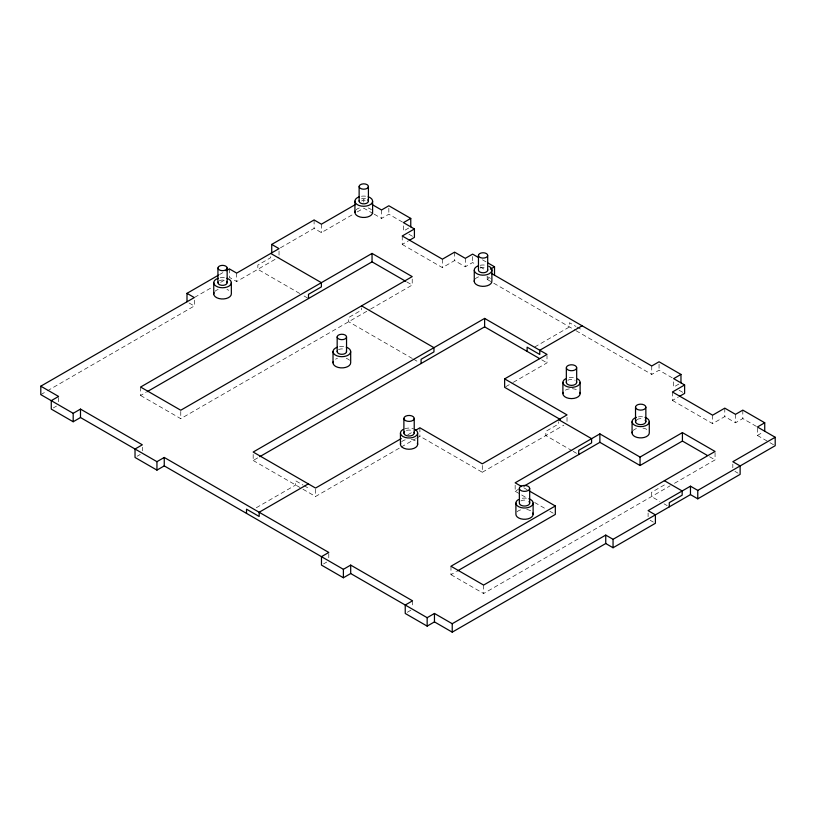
<?xml version="1.0" encoding="UTF-8"?>
<svg xmlns="http://www.w3.org/2000/svg" width="816" height="816" viewBox="0 0 816 816"><rect width="100%" height="100%" fill="white"/><g stroke="black" fill="none" stroke-linecap="round" stroke-linejoin="round"><path stroke-width="0.61" stroke-dasharray="4.08 3.06" d="M416.609 438.151L419.903 436.244L482.287 472.26L482.287 463.825M219.586 274.533L222.839 272.646M194.596 297.391L211.976 287.354M220.667 282.336L225.012 279.827M280.418 247.84L314.099 228.398L321.402 232.621L352.91 214.424M361.6 200.981L363.773 199.726L365.864 200.93M40.8 394.618L46.277 391.456M47.379 390.823L194.3 306L194.3 299.972M229.357 268.882L229.357 277.318L236.671 281.54L279.031 257.081M357.255 211.915L363.773 208.151L373.177 213.588M53.356 407.898L56.488 406.093M374.228 214.19L381.541 218.423L388.844 214.2L403.094 222.421M408.673 228.062L403.461 231.071L403.461 223.839M140.597 387.049L140.597 395.485L146.084 392.312M402.237 235.987L402.237 244.423L408.326 240.914M140.597 395.485L180.764 418.669L369.485 309.723M370.576 309.091L412.213 285.049L412.213 279.021M402.237 244.423L442.405 267.617L454.583 260.59L465.304 266.781L472.607 262.558L475.891 264.455M137.119 456.256L140.25 454.451M487.213 277.022L487.213 279.429L490.345 277.624M253.174 454.451L253.174 460.479L258.662 457.307M256.346 507.715L295.667 485.01L295.667 480.797L303.042 485.051M534.725 346.994L569.486 326.93L569.486 322.708L575.81 326.359M407.827 434.785L413.314 431.613M302.991 489.243L315.557 496.495L400.136 447.658M401.237 447.025L415.517 438.784M505.726 386.702L512.244 382.939M513.325 382.306L547.006 362.865L547.006 355.633M323.564 563.897L326.696 562.091M482.287 472.26L563.836 425.177M576.065 330.725L651.749 374.422L659.053 370.209L672.2 377.798M678.881 384.061L673.669 387.07L673.669 378.644M515.161 485.214L515.161 491.232L518.446 489.335M672.445 391.996L672.445 400.432L678.535 396.913M450.973 566.243L450.973 574.678L456.47 571.506M672.445 400.432L712.613 423.616L724.792 416.588L735.512 422.78L742.815 418.567L757.064 426.788M407.327 612.255L411.499 609.848M664.397 484.928L651.505 492.364L651.505 496.587L659.869 501.412M450.973 574.678L483.613 593.518L670.13 485.826M674.516 483.296L715.061 459.898L715.061 451.462M757.421 428.206L757.421 435.438L762.644 432.419M482.47 259.814L486.856 262.354M480.277 266.985L485.755 270.147M576.861 326.971L582.134 330.011M408.938 234.233L414.416 237.395M487.213 279.429L492.701 282.591M493.802 283.234L574.964 330.092M679.147 390.242L684.624 393.404M757.421 435.438L768.927 442.078M769.967 442.68L775.2 445.699M406.786 281.918L412.213 285.049M541.773 359.846L547.006 362.865M709.614 456.756L715.061 459.898M734.92 471.362L738.052 473.168M299.686 293.464L257.846 269.311L257.846 265.088L270.739 257.652L270.739 254.49M304.093 296.004L307.397 297.911M412.294 358.479L348.667 321.739L348.667 317.526L361.549 310.08L361.549 307.969M413.396 359.111L418.873 362.273M572.128 450.758L545.833 435.571L545.833 431.358L558.715 423.912L558.715 421.811M573.23 451.391L576.514 453.288M664.051 503.829L667.192 505.645M650.189 520.282L653.32 522.087M523.852 487.815L527.105 489.692M189.077 302.991L194.3 306M515.161 491.232L520.588 494.374M521.679 494.996L527.105 498.127M534.704 502.523L545.557 508.786M549.902 511.295L553.156 513.172M304.103 485.663L308.315 488.101M253.174 460.479L301.951 488.641M742.815 410.132L742.815 418.567M735.512 414.344L735.512 422.78M732.829 464.131L732.829 467.741M724.792 408.153L724.792 416.588M712.613 415.181L712.613 423.616M659.053 364.181L659.053 370.209M651.749 365.986L651.749 374.422M648.098 513.05L648.098 516.671M567.018 417.323L567.018 422.137M483.613 585.082L483.613 593.518M472.607 256.54L472.607 262.558M465.304 258.346L465.304 266.781M454.583 252.154L454.583 260.59M442.405 259.182L442.405 267.617M419.903 427.808L419.903 436.244M412.539 600.811L412.539 606.839M388.844 208.172L388.844 214.2M381.541 209.987L381.541 218.423M363.773 199.726L363.773 202.133M328.787 553.656L328.787 558.481M321.402 224.186L321.402 232.621M315.557 489.263L315.557 496.495M314.099 219.963L314.099 228.398M279.031 251.053L279.031 255.877M236.671 273.105L236.671 281.54M180.764 411.448L180.764 418.669M142.331 447.219L142.331 450.83M58.579 397.657L58.579 402.472M567.854 380.287A5.161 2.978 0 0 1 575.158 380.287M401.635 441.752A8.609 4.967 0 0 1 406.898 439.467M411.356 439.487A8.609 4.967 0 0 1 416.548 441.833M569.282 377.594A8.609 4.967 0 0 1 575.81 378.094M633.226 430.43A8.609 4.967 0 0 1 636.378 428.604M642.916 428.114A8.609 4.967 0 0 1 646.772 429.4M638.459 416.864A8.609 4.967 0 0 1 642.916 416.864M565.427 390.13A8.609 4.967 0 0 1 577.595 390.13M522.291 498.26A8.609 4.967 0 0 1 526.748 498.26M404.818 428.706A8.609 4.967 0 0 1 413.426 428.747M637.031 419.557A5.161 2.978 0 0 1 643.263 419.087M406.47 430.45A5.161 2.978 0 0 1 412.702 430.919M520.863 500.953A5.161 2.978 0 0 1 527.095 500.483M517.058 511.826A8.609 4.967 0 0 1 522.291 509.51M526.748 509.51A8.609 4.967 0 0 1 530.604 510.796M475.157 279.001A8.833 5.1 0 0 1 480.236 276.43M486.979 276.685A8.833 5.1 0 0 1 490.416 278.419M356.113 209.824A8.843 5.1 0 0 1 359.346 207.958M368.189 207.958A8.843 5.1 0 0 1 371.423 209.824M214.924 291.373A8.803 5.08 0 0 1 218.147 289.507M226.94 289.507A8.803 5.08 0 0 1 228.766 290.312M338.538 349.687A4.682 2.703 0 0 1 345.168 349.687M339.568 346.667A8.833 5.1 0 0 1 344.138 346.667M335.611 359.183A8.833 5.1 0 0 1 337.436 358.377M346.27 358.377A8.833 5.1 0 0 1 349.503 360.244M480.094 268.036A4.631 2.672 0 0 1 486.632 268.362M480.236 265.261A8.833 5.1 0 0 1 486.979 265.516M361.447 198.859A4.641 2.683 0 0 1 366.088 198.859M361.478 196.248A8.843 5.1 0 0 1 366.058 196.248M219.29 280.816A4.61 2.662 0 0 1 225.797 280.816M220.269 277.787A8.803 5.08 0 0 1 224.818 277.787"/><path stroke-width="1.22" d="M421.076 363.548L421.076 359.326L433.959 351.89L433.959 347.667L361.549 305.867M401.237 438.59L315.557 488.06L253.174 452.044L484.622 318.413L547.006 354.43L504.635 378.889L504.635 387.325L560.449 419.557M529.278 490.946L555.329 505.991L555.329 514.427L457.562 570.874M669.283 506.848L669.283 502.625L682.166 495.19L682.166 490.967L664.397 480.706M523.923 486.173L599.882 442.323L640.05 465.508L682.421 441.048L682.421 432.613L715.061 451.462L483.613 585.082L450.973 566.243L555.329 505.991M186.997 301.777L186.997 293.342L218.494 275.155M226.103 270.769L229.357 268.882L236.671 273.105L279.031 248.645L271.728 244.423L271.728 252.858M271.728 244.423L314.099 219.963L321.402 224.186L355.082 204.734M764.735 431.215L764.735 422.78L757.421 427.003L775.2 437.264L775.2 445.699L697.772 490.396L690.469 486.183L648.098 510.643L655.401 514.855L655.401 523.291L613.051 547.75L605.747 543.527L452.227 632.155L434.459 621.894L427.156 626.117L405.236 613.459L405.236 605.023L412.539 600.811L350.696 565.1L343.393 569.323L164.251 465.895L156.947 470.108L135.028 457.46L135.028 449.024L142.331 444.812L80.488 409.102L73.185 413.314L40.8 394.618L40.8 386.182L194.3 297.565L186.997 293.342M410.764 226.858L410.764 218.423L403.461 222.635L414.416 228.959L414.416 237.395L409.346 240.322M40.8 386.182L58.579 396.443L51.265 400.666L51.265 409.102L73.185 421.75L80.488 417.537L156.947 461.672L164.251 457.46L328.787 552.452L321.473 556.665L321.473 565.1L343.393 577.759L350.696 573.536L427.156 617.681L434.459 613.459L452.227 623.72L605.747 535.092L613.051 539.315L690.469 494.618L697.772 498.831L740.132 474.371L740.132 465.936L732.829 461.723L775.2 437.264M372.045 253.419L140.597 387.049L180.764 410.234L412.213 276.614L372.045 253.419L372.045 261.854L405.705 281.285M414.416 228.959L402.237 235.987L442.405 259.182L454.583 252.154L465.304 258.346L472.607 254.123L478.084 257.285M147.186 391.68L372.045 261.854M490.345 269.188L494.527 266.781L494.527 275.216M259.763 456.674L484.622 326.849L539.672 358.642M308.315 483.878L259.162 512.254L259.162 516.477L246.514 509.174L246.514 513.386M582.134 325.788L539.764 350.258L539.764 354.47L527.116 347.167L527.116 351.39M415.517 430.348L419.903 427.808L482.287 463.825L567.018 414.905L504.635 378.889M680.972 382.857L680.972 374.422L673.669 378.644L684.624 384.968L684.624 393.404L679.544 396.331M682.421 432.613L640.05 457.072L599.882 433.888L515.161 482.807L521.679 486.56M684.624 384.968L672.445 391.996L712.613 415.181L724.792 408.153L735.512 414.344L742.815 410.132L764.735 422.78M410.764 218.423L388.844 205.765L381.541 209.987L372.137 204.551M487.948 262.987L494.527 266.781M680.972 374.422L659.053 361.774L651.749 365.986L491.63 273.544M682.421 441.048L707.441 455.501M270.739 253.429L321.382 282.673L321.382 286.895L308.499 294.331L308.499 298.544M558.715 419.699L591.59 438.671L591.59 442.894L578.707 450.33L578.707 454.553M697.772 490.396L697.772 498.831M690.469 486.183L690.469 494.618M649.291 421.668L649.291 432.908A8.609 4.967 0 0 1 639.56 437.845A8.609 4.967 0 0 1 632.369 431.623M645.854 407.143A5.161 2.978 0 0 1 638.102 409.724A5.161 2.978 0 0 1 638.102 404.563A5.161 2.978 0 0 1 645.854 407.143L645.854 421.668M640.05 457.072L640.05 465.508M635.521 407.143L635.521 421.668M632.074 421.668L632.074 432.908M613.051 539.315L613.051 547.75M605.747 535.092L605.747 543.527M599.882 433.888L599.882 442.323M580.115 382.398L580.115 393.638M576.677 367.751A5.161 2.978 0 0 1 568.925 370.331A5.161 2.978 0 0 1 568.925 365.17A5.161 2.978 0 0 1 576.677 367.751L576.677 382.398M566.345 367.751L566.345 382.398M562.897 382.398L562.897 393.638M533.123 503.064L533.123 514.315M529.676 488.396A5.161 2.978 0 0 1 521.934 490.977A5.161 2.978 0 0 1 521.934 485.806A5.161 2.978 0 0 1 529.676 488.396L529.676 503.064M519.353 488.396L519.353 503.064A5.161 2.978 0 0 0 525.851 505.951A5.161 2.978 0 0 0 528.992 501.575M515.906 503.064L515.906 514.315A8.609 4.967 0 0 0 525.637 519.241A8.609 4.967 0 0 0 532.828 513.029M491.885 269.749L491.885 280.918A8.833 5.1 0 0 1 482.511 286.345A8.833 5.1 0 0 1 474.412 280.265M487.693 255.663A4.631 2.672 0 0 1 480.42 257.621A4.631 2.672 0 0 1 481.114 253.001A4.631 2.672 0 0 1 487.693 255.663L487.693 270.32M484.622 318.413L484.622 326.849M478.462 255.194L478.462 269.861A4.631 2.672 0 0 0 483.286 272.758A4.631 2.672 0 0 0 487.642 269.617M474.269 270.422L474.269 281.591M452.227 623.72L452.227 632.155M434.459 613.459L434.459 621.894M427.156 617.681L427.156 626.117M417.659 433.072L417.659 444.322M414.222 418.424L414.222 433.031M403.889 418.424L403.889 433.031M400.442 432.98L400.442 444.23M372.606 201.175L372.606 212.374A8.843 5.1 0 0 1 362.61 217.433A8.843 5.1 0 0 1 355.225 211.048M368.414 186.517A4.641 2.683 0 0 1 361.447 188.843A4.641 2.683 0 0 1 361.447 184.202A4.641 2.683 0 0 1 368.414 186.517L368.414 201.175M359.132 186.517L359.132 201.175M354.929 201.175L354.929 212.374M350.686 351.594L350.686 362.794A8.833 5.1 0 0 1 340.7 367.853A8.833 5.1 0 0 1 333.326 361.468M350.696 565.1L350.696 573.536M346.545 336.957A4.682 2.703 0 0 1 339.507 339.303A4.682 2.703 0 0 1 339.507 334.611A4.682 2.703 0 0 1 346.545 336.957L346.545 351.594M343.393 569.323L343.393 577.759M337.171 336.957L337.171 351.594M333.02 351.594L333.02 362.794M231.346 282.693L231.346 293.913A8.803 5.08 0 0 1 221.391 298.942A8.803 5.08 0 0 1 214.047 292.597M227.154 268.015A4.61 2.662 0 0 1 220.238 270.32A4.61 2.662 0 0 1 220.238 265.72A4.61 2.662 0 0 1 227.154 268.015L227.154 282.693M217.933 268.015L217.933 282.693M213.741 282.693L213.741 293.913M164.251 457.46L164.251 465.895M156.947 461.672L156.947 470.108M80.488 409.102L80.488 417.537M73.185 413.314L73.185 421.75M414.038 432.256A5.161 2.978 0 0 1 408.377 435.989A5.161 2.978 0 0 1 404.583 431.542M576.494 381.623A5.161 2.978 0 0 1 571.506 385.376A5.161 2.978 0 0 1 566.518 381.623M577.595 378.879A8.609 4.967 0 0 1 577.595 385.907A8.609 4.967 0 0 1 565.427 385.907A8.609 4.967 0 0 1 565.427 378.879M417.384 443.037A8.609 4.967 0 0 1 408.969 449.249A8.609 4.967 0 0 1 400.758 442.945M415.191 429.553A8.609 4.967 0 0 1 415.079 436.58A8.609 4.967 0 0 1 402.91 436.509A8.609 4.967 0 0 1 403.022 429.481M528.819 498.76A8.609 4.967 0 0 1 531.563 505.92A8.609 4.967 0 0 1 518.986 506.869A8.609 4.967 0 0 1 518.425 499.555M644.987 417.364A8.609 4.967 0 0 1 647.282 424.861A8.609 4.967 0 0 1 634.093 424.861A8.609 4.967 0 0 1 636.378 417.364M579.829 392.353A8.609 4.967 0 0 1 571.506 398.606A8.609 4.967 0 0 1 563.193 392.353M645.16 420.179A5.161 2.978 0 0 1 640.682 424.646A5.161 2.978 0 0 1 636.215 420.179M346.382 350.9A4.682 2.703 0 0 1 341.853 354.307A4.682 2.703 0 0 1 337.324 350.9M346.27 347.177A8.833 5.1 0 0 1 348.616 354.878A8.833 5.1 0 0 1 335.09 354.878A8.833 5.1 0 0 1 337.436 347.177M488.896 266.251A8.833 5.1 0 0 1 489.192 273.768A8.833 5.1 0 0 1 476.197 273.278A8.833 5.1 0 0 1 478.166 265.853M367.792 199.838A4.641 2.683 0 0 1 364.375 203.837A4.641 2.683 0 0 1 359.285 200.481M368.189 196.758A8.843 5.1 0 0 1 370.535 204.459A8.843 5.1 0 0 1 357 204.459A8.843 5.1 0 0 1 359.346 196.758M226.532 281.367A4.61 2.662 0 0 1 223.145 285.335A4.61 2.662 0 0 1 218.096 282.01M226.94 278.297A8.803 5.08 0 0 1 229.286 285.957A8.803 5.08 0 0 1 215.801 285.957A8.803 5.08 0 0 1 218.147 278.297M405.399 420.536A5.161 2.978 0 0 0 414.038 419.2A5.161 2.978 0 0 0 407.714 415.548A5.161 2.978 0 0 0 405.399 420.536"/></g></svg>
